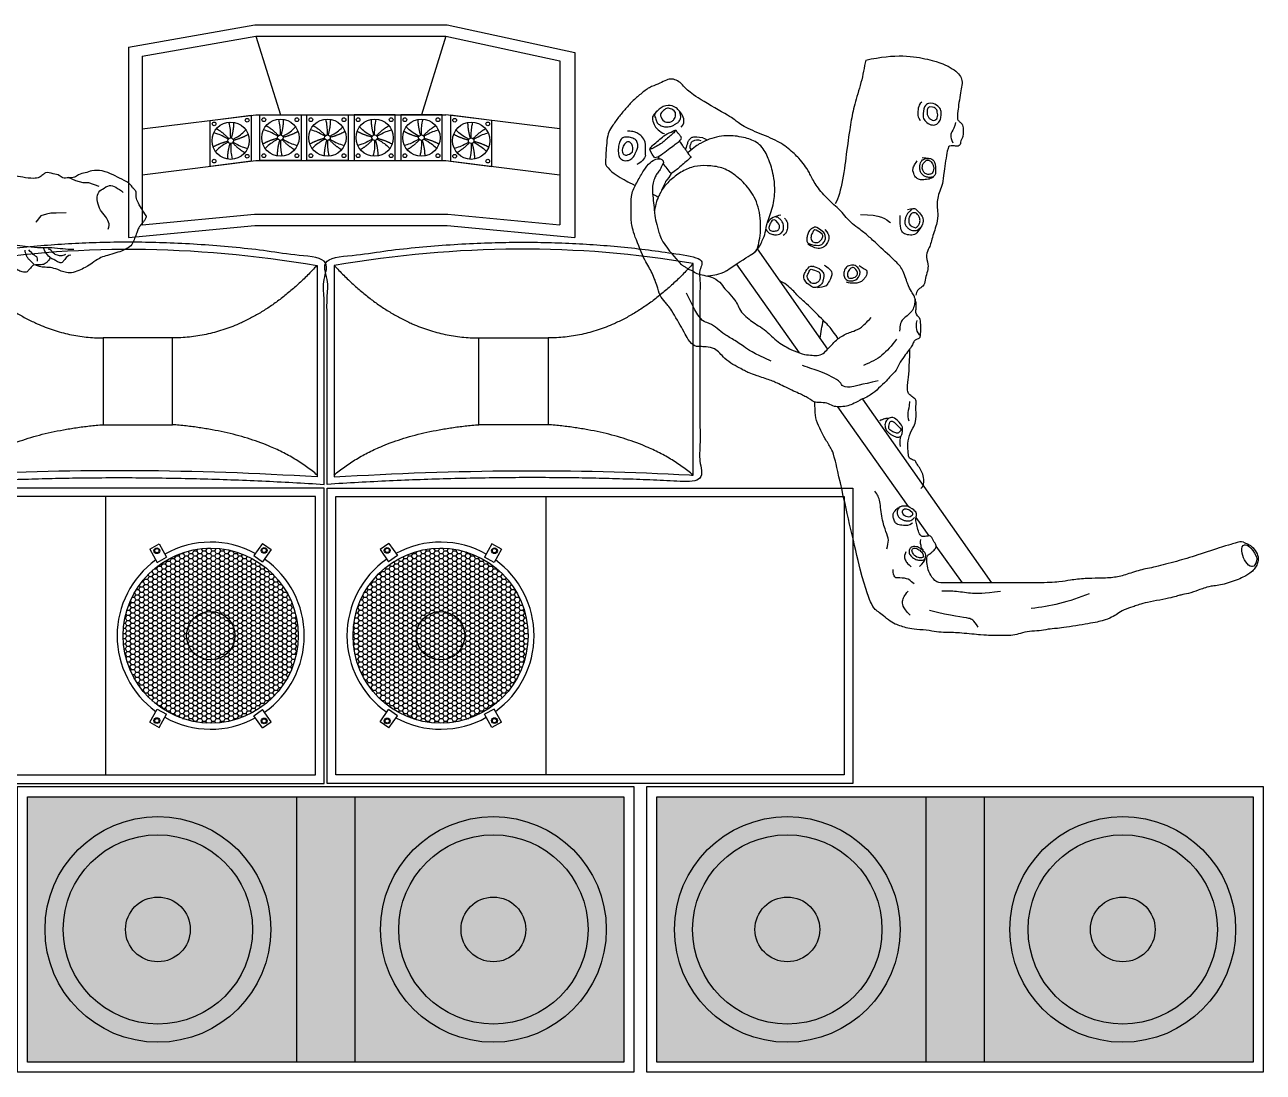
# Model space of a CAD drawing. Header units: metres. Extents: x -22.6 to 47.7, y -9.5 to 1.5.
# Drawn here: x -7.8 to -5.161, y -0.787 to 1.446 of the extents above; entities that cross this region are included whole.
import ezdxf

# ---------------------------------------------------------------- set-up
doc = ezdxf.new("R2010")
doc.units = ezdxf.units.M
for name, color, linetype in [('deco', 7, 'Continuous'), ('griglie', 7, 'Continuous'), ('sound', 7, 'Continuous')]:
    doc.layers.add(name, color=color, linetype=linetype)
pattern_1 = [(0, (-0.0382833, 0), (0.009525, 0.0054992613), [0.00635, -0.0127]), (120, (-0.0382833, 0), (-0.009525, 0.0054992613), [0.00635, -0.0127]), (60, (-0.0382833, 0), (2e-11, 0.0109985226), [-0.0127, 0.00635])]

msp = doc.modelspace()

# ---------------------------------------------------------------- hatches: boundary and pattern name
at = {"layer": 'griglie'}
h = msp.add_hatch(dxfattribs=at)
h.set_pattern_fill('HONEY', color=256, scale=0.002)
h.set_pattern_definition(pattern_1)
edge = h.paths.add_edge_path()
edge.add_arc((-7.4035, 0.1436), 0.1865, 0, 360)
h = msp.add_hatch(dxfattribs=at)
h.set_pattern_fill('HONEY', color=256, scale=0.002)
h.set_pattern_definition(pattern_1)
edge = h.paths.add_edge_path()
edge.add_arc((-6.9138, 0.1436), 0.1865, 180, 540, ccw=False)
h = msp.add_hatch(dxfattribs=at)
h.set_pattern_fill('HONEY', color=256, scale=0.002)
h.paths.add_polyline_path([(-6.5236, -0.7654), (-7.7937, -0.7654), (-7.7937, -0.1998), (-6.5236, -0.1998)])
h = msp.add_hatch(dxfattribs=at)
h.set_pattern_fill('HONEY', color=256, scale=0.002)
h.paths.add_polyline_path([(-5.1824, -0.7654), (-6.4526, -0.7654), (-6.4526, -0.1998), (-5.1824, -0.1998)])

# ---------------------------------------------------------------- linework, layer by layer
at = {"layer": 'deco'}
for points in [[(-7.6412, 1.1009), (-7.6632, 1.109), (-7.6755, 1.109), (-7.6909, 1.1131), (-7.7063, 1.1205)], [(-7.7112, 1.045), (-7.7325, 1.0445), (-7.744, 1.0445), (-7.7533, 1.0419), (-7.7656, 1.0385), (-7.7656, 1.0385), (-7.7762, 1.0253), (-7.7762, 1.0253)], [(-6.2392, 0.9682), (-6.0892, 0.7542)], [(-6.1487, 0.7462), (-6.283, 0.936)], [(-6.0148, 0.648), (-5.74, 0.2561)], [(-5.917, 0.4187), (-6.0676, 0.6316)], [(-5.8727, 0.3561), (-5.9006, 0.3956)], [(-5.8019, 0.256), (-5.8574, 0.3345)]]:
    msp.add_lwpolyline(points, dxfattribs=at)
for points, degree in [([(-6.0077, 1.3704), (-5.9444, 1.3852), (-5.8632, 1.3723), (-5.8196, 1.3526), (-5.7988, 1.3308), (-5.8058, 1.3041), (-5.8127, 1.2557), (-5.8121, 1.2463), (-5.8129, 1.2432), (-5.8067, 1.2385), (-5.802, 1.2342), (-5.8005, 1.2296), (-5.8001, 1.2226), (-5.8001, 1.211), (-5.802, 1.2036), (-5.8055, 1.1985), (-5.8059, 1.1931), (-5.8075, 1.1877), (-5.8145, 1.1869), (-5.8226, 1.1881), (-5.8292, 1.1877), (-5.8331, 1.1854), (-5.8423, 1.1275), (-5.8436, 1.1064), (-5.8504, 1.0915), (-5.8548, 1.076), (-5.856, 1.0629), (-5.8548, 1.0487), (-5.8535, 1.03), (-5.8653, 0.9951), (-5.8722, 0.9684), (-5.8809, 0.9566), (-5.874, 0.9343), (-5.8759, 0.9206), (-5.8809, 0.9057), (-5.8827, 0.8896), (-5.8933, 0.884), (-5.8989, 0.879), (-5.9014, 0.8697)], 3), ([(-6.0077, 1.3704), (-6.011, 1.3553), (-6.0165, 1.3224), (-6.0331, 1.2748), (-6.0391, 1.2392), (-6.0464, 1.1959), (-6.0594, 1.0867), (-6.0728, 1.0644)], 3), ([(-6.4391, 1.272), (-6.4529, 1.2627), (-6.46, 1.2544), (-6.4645, 1.2445), (-6.4565, 1.2284), (-6.4517, 1.223), (-6.4412, 1.2147), (-6.4364, 1.2141)], 3), ([(-6.4135, 1.2586), (-6.4121, 1.2521), (-6.415, 1.2448), (-6.4202, 1.2401), (-6.4264, 1.2378), (-6.438, 1.238), (-6.4475, 1.2528), (-6.4415, 1.2612), (-6.4316, 1.2689), (-6.4241, 1.2674), (-6.4172, 1.2642), (-6.4135, 1.2586)], 3), ([(-6.4012, 1.2275), (-6.3949, 1.2332), (-6.3943, 1.2469), (-6.4018, 1.2586), (-6.4098, 1.2678), (-6.4185, 1.2735), (-6.4322, 1.2744), (-6.4391, 1.272)], 3), ([(-5.8883, 1.2808), (-5.8935, 1.2769), (-5.8964, 1.2683), (-5.8972, 1.2545), (-5.896, 1.2489), (-5.892, 1.242)], 3), ([(-5.8742, 1.2779), (-5.8663, 1.2796), (-5.8558, 1.2747), (-5.8474, 1.2659), (-5.8469, 1.2556), (-5.8477, 1.2441), (-5.8531, 1.236), (-5.8594, 1.2316), (-5.872, 1.2323), (-5.8832, 1.2426), (-5.8869, 1.2495), (-5.8832, 1.2737), (-5.8773, 1.2774), (-5.8742, 1.2779)], 3), ([(-5.8715, 1.2706), (-5.8624, 1.2708), (-5.857, 1.2662), (-5.8558, 1.2625), (-5.8548, 1.2571), (-5.8541, 1.2502), (-5.8563, 1.2453), (-5.8599, 1.2417), (-5.8661, 1.2419), (-5.8712, 1.2451), (-5.8751, 1.25), (-5.8773, 1.2556), (-5.877, 1.2651), (-5.8751, 1.2689), (-5.8715, 1.2706)], 3), ([(-6.4529, 1.2627), (-6.46, 1.2544), (-6.455, 1.2469), (-6.4538, 1.238), (-6.4481, 1.2329), (-6.4391, 1.2284), (-6.4284, 1.2281), (-6.4191, 1.2302), (-6.414, 1.2341), (-6.4089, 1.2365), (-6.4044, 1.2409), (-6.3997, 1.2511), (-6.4047, 1.2617)], 3), ([(-6.4772, 1.1679), (-6.4763, 1.1825), (-6.4769, 1.1971), (-6.4844, 1.2082), (-6.4942, 1.2147), (-6.5005, 1.2177), (-6.5089, 1.2189), (-6.5151, 1.2189)], 3), ([(-6.4579, 1.1632), (-6.4495, 1.1628), (-6.4265, 1.1823), (-6.4047, 1.1973), (-6.4003, 1.2027), (-6.4001, 1.2054), (-6.4042, 1.2108), (-6.4084, 1.2156), (-6.4117, 1.2199), (-6.4119, 1.2214), (-6.4184, 1.2139), (-6.4277, 1.2064), (-6.4365, 1.1981), (-6.444, 1.1925), (-6.4583, 1.1842), (-6.464, 1.1812), (-6.4679, 1.1808), (-6.4671, 1.1837), (-6.4588, 1.1914), (-6.4461, 1.2022), (-6.4361, 1.211), (-6.4165, 1.2199), (-6.4125, 1.2218), (-6.4122, 1.2207)], 3), ([(-5.8164, 1.2375), (-5.8183, 1.2282), (-5.8262, 1.215), (-5.8267, 1.2094), (-5.8257, 1.2018), (-5.822, 1.1945)], 3), ([(-6.4933, 1.1903), (-6.4933, 1.1828), (-6.4978, 1.1733), (-6.5023, 1.1644), (-6.5095, 1.1569), (-6.5241, 1.1551), (-6.5318, 1.1614), (-6.5348, 1.1685), (-6.5354, 1.184), (-6.5327, 1.196), (-6.5279, 1.2043), (-6.5199, 1.207), (-6.5095, 1.2061), (-6.4984, 1.2016), (-6.496, 1.1992), (-6.4933, 1.1903), (-6.4933, 1.1903)], 3), ([(-6.505, 1.1751), (-6.5089, 1.1709), (-6.5181, 1.1668), (-6.5253, 1.1694), (-6.5276, 1.1793), (-6.5235, 1.1897), (-6.5178, 1.1963), (-6.51, 1.1971), (-6.5044, 1.1891), (-6.5038, 1.1837), (-6.505, 1.1751)], 3), ([(-6.4047, 1.1973), (-6.3804, 1.1632), (-6.3798, 1.1639)], 2), ([(-6.3552, 1.2051), (-6.3755, 1.2077), (-6.3813, 1.2041), (-6.3862, 1.1984), (-6.3876, 1.1941), (-6.3897, 1.1862), (-6.3925, 1.1804)], 3), ([(-6.3582, 1.1984), (-6.366, 1.2014), (-6.3782, 1.1978), (-6.3807, 1.194), (-6.3824, 1.1877), (-6.3832, 1.1836), (-6.3795, 1.1791)], 3), ([(-6.3552, 1.2051), (-6.3488, 1.2034), (-6.3472, 1.1994), (-6.3469, 1.2001)], 3), ([(-6.4772, 1.1679), (-6.4772, 1.1605), (-6.488, 1.1519), (-6.4954, 1.1477)], 3), ([(-6.4579, 1.1632), (-6.4658, 1.1743), (-6.467, 1.1777), (-6.4679, 1.1808)], 3), ([(-6.4475, 1.1602), (-6.4485, 1.1615), (-6.4495, 1.1628), (-6.4506, 1.164)], 3), ([(-6.3804, 1.1632), (-6.3863, 1.158), (-6.4027, 1.1439), (-6.4132, 1.1347), (-6.4221, 1.1285)], 3), ([(-5.8873, 1.1628), (-5.8754, 1.1627), (-5.8647, 1.1597), (-5.8605, 1.1527), (-5.8592, 1.1447), (-5.8591, 1.138), (-5.8588, 1.1317), (-5.8599, 1.1249), (-5.8656, 1.1205), (-5.8738, 1.1202), (-5.8811, 1.1216), (-5.8873, 1.1266), (-5.8903, 1.1307), (-5.8929, 1.1379), (-5.8926, 1.1455), (-5.8918, 1.152), (-5.8882, 1.1563), (-5.885, 1.1593), (-5.8803, 1.1603), (-5.8796, 1.1616), (-5.8709, 1.1608)], 3), ([(-5.8976, 0.8251), (-5.8916, 0.8214), (-5.8916, 0.809), (-5.891, 0.7987), (-5.8913, 0.7908), (-5.8916, 0.7843), (-5.8927, 0.7769), (-5.8998, 0.7752), (-5.905, 0.7724), (-5.9078, 0.7633), (-5.9141, 0.7551), (-5.9229, 0.7423), (-5.9349, 0.7275), (-5.9422, 0.7088), (-5.9554, 0.697), (-5.9627, 0.6875), (-5.9809, 0.6706), (-5.9955, 0.6565), (-6.0219, 0.6451), (-6.0365, 0.6365), (-6.0484, 0.6328), (-6.0643, 0.631), (-6.0784, 0.6324), (-6.0894, 0.6401), (-6.1081, 0.6406), (-6.1164, 0.6401), (-6.1345, 0.6533), (-6.1545, 0.6615), (-6.1934, 0.6806), (-6.2094, 0.6879), (-6.2422, 0.6984), (-6.2568, 0.7038), (-6.2663, 0.7084), (-6.2759, 0.7139), (-6.296, 0.7243), (-6.3124, 0.738), (-6.321, 0.7489), (-6.3324, 0.7576), (-6.3543, 0.7598), (-6.361, 0.7598), (-6.3757, 0.7598), (-6.3903, 0.7817), (-6.3939, 0.789), (-6.4242, 0.8429), (-6.4351, 0.8539), (-6.4471, 0.8687), (-6.4515, 0.8885), (-6.4647, 0.9221), (-6.4793, 0.9431), (-6.5043, 1.0059), (-6.5079, 1.027), (-6.5079, 1.0591), (-6.5079, 1.0875), (-6.4941, 1.1122), (-6.4809, 1.1363), (-6.4671, 1.1537), (-6.4547, 1.1603), (-6.4445, 1.1604), (-6.4399, 1.1578), (-6.4393, 1.1538), (-6.4382, 1.1516), (-6.4413, 1.1481), (-6.4433, 1.1421), (-6.4468, 1.1356), (-6.4536, 1.1278), (-6.4571, 1.1201), (-6.4614, 1.1093), (-6.4634, 1.0961), (-6.4577, 1.0468), (-6.4565, 1.0308), (-6.4499, 1.0091), (-6.4439, 0.9857), (-6.4139, 0.949), (-6.4011, 0.9345), (-6.3969, 0.9325), (-6.3907, 0.9287), (-6.3867, 0.9249), (-6.3774, 0.9218), (-6.3729, 0.919), (-6.3692, 0.9149), (-6.3284, 0.9076), (-6.3155, 0.8933), (-6.3058, 0.8804), (-6.2887, 0.8624), (-6.2804, 0.8499), (-6.2767, 0.837), (-6.2628, 0.8231), (-6.2499, 0.813), (-6.2369, 0.8047), (-6.2198, 0.7936), (-6.2092, 0.7825), (-6.1944, 0.7691), (-6.1801, 0.7608), (-6.1681, 0.7539), (-6.1417, 0.7428), (-6.1251, 0.7419), (-6.1115, 0.7398), (-6.0978, 0.7442), (-6.0886, 0.7553), (-6.0784, 0.7654), (-6.0669, 0.777), (-6.0572, 0.783), (-6.0451, 0.7894), (-6.0345, 0.7922), (-6.0165, 0.8), (-6.0068, 0.8107), (-5.9961, 0.8217)], 3), ([(-6.4221, 1.1285), (-6.4279, 1.1357), (-6.4337, 1.143), (-6.4395, 1.1502)], 3), ([(-5.864, 1.1206), (-5.8695, 1.1181), (-5.8747, 1.116), (-5.8814, 1.1159), (-5.8865, 1.1152), (-5.891, 1.1152), (-5.8951, 1.1168), (-5.9017, 1.119), (-5.9071, 1.1326), (-5.9077, 1.1366), (-5.9053, 1.1448), (-5.9017, 1.1512), (-5.8984, 1.1556)], 3), ([(-5.8788, 1.1562), (-5.8856, 1.1506), (-5.8867, 1.1473), (-5.8878, 1.14), (-5.8865, 1.1359), (-5.883, 1.1303), (-5.8794, 1.1275), (-5.8754, 1.1269), (-5.871, 1.127), (-5.8681, 1.1278), (-5.8647, 1.1311), (-5.8628, 1.1362), (-5.863, 1.1441), (-5.8656, 1.1498), (-5.8684, 1.1538), (-5.8716, 1.1565), (-5.8741, 1.1571), (-5.8785, 1.1572), (-5.8788, 1.1562)], 3), ([(-6.4221, 1.1285), (-6.4311, 1.1154), (-6.4344, 1.1114), (-6.4344, 1.1114), (-6.4429, 1.0925)], 3), ([(-7.6217, 1.0103), (-7.6169, 1.0209), (-7.6289, 1.0401), (-7.639, 1.0493), (-7.6458, 1.0685), (-7.6453, 1.0888), (-7.6347, 1.095), (-7.6188, 1.1056), (-7.6067, 1.1003), (-7.5952, 1.0931), (-7.5899, 1.0883)], 3), ([(-6.4617, 1.0845), (-6.458, 1.0827), (-6.4541, 1.0807), (-6.4499, 1.0787)], 3), ([(-6.1889, 1.04), (-6.2013, 1.0377), (-6.2099, 1.0337), (-6.217, 1.0247)], 3), ([(-6.1993, 1.0286), (-6.1922, 1.0216), (-6.1907, 1.0152), (-6.1924, 1.0099), (-6.1966, 1.0066), (-6.2074, 1.0055), (-6.2142, 1.0088), (-6.2146, 1.0154), (-6.2102, 1.0256), (-6.2044, 1.0318), (-6.1993, 1.0286)], 3), ([(-6.0188, 1.0411), (-5.9763, 1.0423), (-5.9642, 1.0308), (-5.9551, 1.0241)], 3), ([(-5.9012, 1.0531), (-5.8879, 1.0401), (-5.8856, 1.0329), (-5.8853, 1.0211), (-5.8948, 1.0073), (-5.903, 0.9973), (-5.9158, 0.9971), (-5.9286, 1.0009), (-5.9335, 1.0104), (-5.9345, 1.0245), (-5.9345, 1.0396)], 3), ([(-5.9012, 1.0531), (-5.9091, 1.0542), (-5.9107, 1.0503), (-5.9158, 1.0469), (-5.92, 1.0422), (-5.9223, 1.0368), (-5.9241, 1.03), (-5.9255, 1.0226), (-5.9208, 1.0148), (-5.9168, 1.0113), (-5.9105, 1.0078), (-5.906, 1.0073), (-5.9007, 1.007), (-5.8985, 1.0071), (-5.8918, 1.0128)], 3), ([(-5.9012, 1.0531), (-5.9031, 1.0543), (-5.9091, 1.0542), (-5.919, 1.0517)], 3), ([(-5.9019, 1.0132), (-5.9137, 1.017), (-5.9167, 1.0237), (-5.9157, 1.0362), (-5.9107, 1.0443), (-5.9044, 1.046), (-5.8987, 1.0435), (-5.8958, 1.0399), (-5.892, 1.0331), (-5.8919, 1.0242), (-5.8956, 1.018), (-5.899, 1.0142), (-5.9019, 1.0132)], 3), ([(-6.1118, 1.0139), (-6.0992, 1.0062), (-6.0954, 1.0011), (-6.0933, 0.9924), (-6.0941, 0.9862), (-6.0995, 0.9784), (-6.106, 0.974), (-6.1311, 0.9784), (-6.1337, 0.9843), (-6.1334, 0.9919), (-6.1315, 0.9994), (-6.1281, 1.008), (-6.1225, 1.0118), (-6.1147, 1.0154), (-6.1118, 1.0139)], 3), ([(-6.0947, 1.0095), (-6.0886, 1.0019), (-6.0861, 0.9963), (-6.0861, 0.9873), (-6.0919, 0.9767), (-6.098, 0.9698), (-6.1159, 0.9672), (-6.1311, 0.9784)], 3), ([(-6.1133, 1.0083), (-6.099, 1.0004), (-6.0981, 0.9942), (-6.1024, 0.9869), (-6.1081, 0.9815), (-6.1156, 0.981), (-6.1252, 0.9851), (-6.1245, 0.9978), (-6.1202, 1.0032), (-6.1185, 1.0098), (-6.1133, 1.0083)], 3), ([(-7.7802, 0.9354), (-7.7833, 0.939), (-7.7884, 0.943), (-7.7929, 0.9474), (-7.7958, 0.9526), (-7.7988, 0.9625), (-7.799, 0.9657)], 3), ([(-7.7724, 0.9416), (-7.7718, 0.9509), (-7.7755, 0.9516), (-7.7811, 0.9556), (-7.7867, 0.9611), (-7.791, 0.966)], 3), ([(-7.7017, 0.955), (-7.7075, 0.9537), (-7.7143, 0.9473), (-7.7177, 0.9405), (-7.7217, 0.9374), (-7.7303, 0.9405), (-7.7377, 0.9457), (-7.7461, 0.9483), (-7.757, 0.963), (-7.7585, 0.9658), (-7.7588, 0.9692)], 3), ([(-7.7133, 0.9559), (-7.7173, 0.9538), (-7.7234, 0.9529), (-7.7328, 0.9549), (-7.7408, 0.9595), (-7.7446, 0.9674), (-7.7499, 0.9677)], 3), ([(-7.7461, 0.9483), (-7.7475, 0.9449), (-7.7522, 0.94), (-7.7565, 0.9364), (-7.7597, 0.9349), (-7.7642, 0.9342), (-7.7685, 0.9341), (-7.7769, 0.9339)], 3), ([(-6.0203, 0.9135), (-6.0247, 0.9047), (-6.0321, 0.9003), (-6.0387, 0.8992), (-6.0484, 0.9012), (-6.0538, 0.9064), (-6.0553, 0.9183), (-6.0513, 0.927), (-6.0448, 0.9332), (-6.0321, 0.9339), (-6.0247, 0.9298), (-6.0189, 0.9207), (-6.0203, 0.9135)], 3), ([(-6.0219, 0.9327), (-6.0118, 0.9266), (-6.0055, 0.9217), (-6.0047, 0.9192), (-6.0055, 0.9152), (-6.007, 0.9094), (-6.0111, 0.9043), (-6.017, 0.8985), (-6.0238, 0.8954), (-6.0343, 0.8947), (-6.043, 0.8948), (-6.0486, 0.8969)], 3), ([(-6.0254, 0.9179), (-6.0253, 0.9125), (-6.0282, 0.9076), (-6.0444, 0.9035), (-6.0474, 0.9121), (-6.0464, 0.92), (-6.0389, 0.9282), (-6.0333, 0.9292), (-6.0271, 0.9229), (-6.0254, 0.9179)], 3), ([(-6.2092, 0.729), (-6.2485, 0.7459), (-6.2678, 0.761), (-6.2932, 0.7767), (-6.3137, 0.7887), (-6.327, 0.8014), (-6.3457, 0.8129), (-6.361, 0.8129), (-6.3898, 0.8738)], 3), ([(-6.0919, 0.8895), (-6.0968, 0.8867), (-6.1061, 0.8857), (-6.1106, 0.8852)], 3), ([(-5.9029, 0.8619), (-5.9044, 0.8429), (-5.9091, 0.8353), (-5.92, 0.8248), (-5.9289, 0.8185), (-5.9339, 0.8105), (-5.9352, 0.7994), (-5.936, 0.7928)], 3), ([(-6.1054, 0.7773), (-6.1029, 0.791), (-6.1006, 0.8028), (-6.0987, 0.8161)], 3), ([(-5.8992, 0.8154), (-5.9022, 0.8008), (-5.9003, 0.7899), (-5.8916, 0.7843)], 3), ([(-5.9422, 0.7755), (-5.9639, 0.7471), (-5.9797, 0.732), (-6.0129, 0.7199)], 3), ([(-5.9815, 0.6867), (-6.0183, 0.6789), (-6.0449, 0.6704), (-6.06, 0.6765), (-6.0618, 0.6867), (-6.0878, 0.6988), (-6.1011, 0.7061), (-6.1289, 0.7145), (-6.1422, 0.7193)], 3), ([(-5.9147, 0.6426), (-5.9151, 0.6305), (-5.919, 0.619), (-5.9183, 0.6076), (-5.9159, 0.6013)], 3), ([(-5.9613, 0.6076), (-5.9636, 0.6062), (-5.9684, 0.6061), (-5.9711, 0.6049), (-5.9723, 0.6037), (-5.9747, 0.6036), (-5.9765, 0.6025), (-5.9779, 0.6015)], 3), ([(-5.9464, 0.6074), (-5.93, 0.5938), (-5.929, 0.5828), (-5.93, 0.5767), (-5.9307, 0.5721), (-5.9334, 0.5676), (-5.9405, 0.5659), (-5.947, 0.5685), (-5.9531, 0.5716), (-5.959, 0.5758), (-5.9644, 0.5815), (-5.9675, 0.5899), (-5.966, 0.6007), (-5.9588, 0.6074), (-5.9515, 0.6102), (-5.9464, 0.6074)], 3), ([(-5.9475, 0.5984), (-5.929, 0.5828), (-5.9356, 0.5795), (-5.9377, 0.5753), (-5.9413, 0.575), (-5.9504, 0.5775), (-5.959, 0.5837), (-5.9591, 0.5902), (-5.957, 0.5967), (-5.9556, 0.6004), (-5.9514, 0.6018), (-5.9475, 0.5984), (-5.9477, 0.5983)], 3), ([(-5.9339, 0.547), (-5.9348, 0.5549), (-5.9342, 0.5616), (-5.9334, 0.5676), (-5.9329, 0.567)], 3), ([(-5.963, 0.329), (-5.961, 0.3352), (-5.9576, 0.348), (-5.9641, 0.3634), (-5.9738, 0.392), (-5.9773, 0.4337), (-5.9823, 0.4434), (-5.9881, 0.4519)], 3), ([(-5.9083, 0.3831), (-5.9161, 0.3779), (-5.9281, 0.3786), (-5.9403, 0.38), (-5.9456, 0.3848), (-5.9492, 0.3941), (-5.9499, 0.4015), (-5.9492, 0.4054), (-5.9449, 0.4109), (-5.9391, 0.4158)], 3), ([(-5.9342, 0.4184), (-5.9391, 0.4158), (-5.941, 0.4083), (-5.9409, 0.4017), (-5.9379, 0.3972), (-5.9346, 0.3928), (-5.9288, 0.3904), (-5.9226, 0.3885), (-5.913, 0.3876), (-5.909, 0.3904), (-5.9039, 0.3955)], 3), ([(-5.9135, 0.4171), (-5.9191, 0.4201), (-5.9268, 0.4201), (-5.9321, 0.4193), (-5.9342, 0.4184)], 3), ([(-5.9088, 0.407), (-5.9144, 0.4125), (-5.9233, 0.415), (-5.928, 0.4129), (-5.9297, 0.4095), (-5.9289, 0.4022), (-5.9247, 0.3988), (-5.9189, 0.3963), (-5.9125, 0.3964), (-5.9087, 0.3994), (-5.9073, 0.4041), (-5.9088, 0.407)], 3), ([(-5.2032, 0.3431), (-5.2089, 0.3437), (-5.2167, 0.3431), (-5.2246, 0.339), (-5.2427, 0.3355), (-5.3029, 0.3142), (-5.3448, 0.3021), (-5.3932, 0.2892), (-5.4225, 0.2845), (-5.4558, 0.2724), (-5.4799, 0.2668), (-5.5132, 0.2659), (-5.5382, 0.2659), (-5.5749, 0.262), (-5.5905, 0.2577), (-5.6393, 0.256), (-5.6945, 0.2564), (-5.7118, 0.2564), (-5.7407, 0.256), (-5.7891, 0.256), (-5.8392, 0.256), (-5.8573, 0.256), (-5.8707, 0.2724), (-5.8763, 0.2879), (-5.8779, 0.3045), (-5.8777, 0.3099), (-5.8771, 0.3145), (-5.8689, 0.3196), (-5.8637, 0.3245), (-5.8608, 0.3279), (-5.8581, 0.3308), (-5.8569, 0.3352), (-5.8591, 0.3397), (-5.8628, 0.3441), (-5.8657, 0.3502), (-5.8678, 0.3551), (-5.8718, 0.3565), (-5.8783, 0.3555), (-5.8838, 0.355), (-5.891, 0.3551), (-5.8959, 0.3662), (-5.8994, 0.3801), (-5.9019, 0.3917), (-5.8994, 0.3998), (-5.8994, 0.4071), (-5.9065, 0.4128), (-5.9135, 0.4171)], 3), ([(-5.891, 0.3484), (-5.8924, 0.3418), (-5.8903, 0.3373), (-5.8898, 0.3285), (-5.8846, 0.3262)], 3), ([(-5.922, 0.3224), (-5.9256, 0.3157), (-5.9256, 0.3095), (-5.9218, 0.3006), (-5.9184, 0.2971), (-5.9108, 0.2907)], 3), ([(-5.8935, 0.291), (-5.885, 0.2996), (-5.8812, 0.3046), (-5.8803, 0.3123), (-5.8796, 0.3183), (-5.8844, 0.3234), (-5.8898, 0.3285), (-5.8951, 0.3323), (-5.8999, 0.3335), (-5.9059, 0.3337), (-5.911, 0.3326), (-5.9153, 0.328), (-5.9162, 0.3189), (-5.9112, 0.3124), (-5.9004, 0.3052), (-5.8939, 0.3044), (-5.8889, 0.3044), (-5.8832, 0.3046), (-5.8809, 0.3086)], 3), ([(-5.8989, 0.3113), (-5.8944, 0.3097), (-5.8872, 0.3094), (-5.8854, 0.3107), (-5.8854, 0.3141), (-5.886, 0.3178), (-5.8891, 0.3221), (-5.8928, 0.3258), (-5.8962, 0.328), (-5.9021, 0.3303), (-5.9052, 0.3301), (-5.9081, 0.3284), (-5.9097, 0.3251), (-5.9085, 0.3212), (-5.9057, 0.3166), (-5.9041, 0.3141), (-5.8989, 0.3113)], 3), ([(-5.1754, 0.3119), (-5.186, 0.3339), (-5.205, 0.3419), (-5.2075, 0.325), (-5.202, 0.3043), (-5.1881, 0.289), (-5.1783, 0.2912), (-5.1733, 0.306), (-5.1754, 0.3119)], 3), ([(-5.9045, 0.2542), (-5.9133, 0.2612), (-5.9184, 0.2662), (-5.9422, 0.2669), (-5.9453, 0.2669), (-5.9496, 0.2762), (-5.9496, 0.285)], 3), ([(-5.9133, 0.187), (-5.9297, 0.2053), (-5.9312, 0.2175), (-5.9251, 0.2293), (-5.9171, 0.2388)], 3), ([(-5.7203, 0.2381), (-5.7585, 0.2327), (-5.7797, 0.2327), (-5.8155, 0.2385), (-5.8351, 0.2388), (-5.8459, 0.2388)], 3)]:
    msp.add_open_spline(points, degree=degree, dxfattribs=at)
for points, knots in [([(-5.8976, 0.8251), (-5.9018, 0.8314), (-5.9005, 0.8371), (-5.9001, 0.8463), (-5.9001, 0.8527), (-5.9029, 0.8619), (-5.9042, 0.8676), (-5.9099, 0.8764), (-5.9187, 0.8915), (-5.9286, 0.9262), (-5.9434, 0.9406), (-5.9887, 0.9829), (-6.0035, 0.9967), (-6.0259, 1.0143), (-6.0392, 1.0238), (-6.053, 1.0395), (-6.0621, 1.0509), (-6.0954, 1.0795), (-6.1178, 1.1085), (-6.1278, 1.1311), (-6.1388, 1.1477), (-6.1483, 1.1591), (-6.1716, 1.1829), (-6.2026, 1.2024), (-6.2511, 1.22), (-6.284, 1.239), (-6.2912, 1.2478), (-6.367, 1.2897), (-6.3931, 1.3101), (-6.3998, 1.3211), (-6.4122, 1.3282), (-6.4231, 1.3315), (-6.4355, 1.3272), (-6.4503, 1.3187), (-6.4689, 1.3134), (-6.4874, 1.2982), (-6.5055, 1.283), (-6.5217, 1.264), (-6.5365, 1.2473), (-6.5503, 1.2259), (-6.5574, 1.215), (-6.5598, 1.1936), (-6.5617, 1.1726), (-6.5622, 1.1531), (-6.5636, 1.1462), (-6.5432, 1.1272), (-6.5295, 1.1197), (-6.5177, 1.1127), (-6.499, 1.1032)], [0, 0, 0, 0, 1, 2, 3, 4, 5, 6, 7, 8, 9, 10, 11, 12, 13, 14, 15, 16, 17, 18, 19, 20, 21, 22, 23, 24, 25, 26, 27, 28, 29, 30, 31, 32, 33, 34, 35, 36, 37, 38, 39, 40, 41, 42, 43, 44, 45, 45.609926, 45.609926, 45.609926, 45.609926]), ([(-6.2461, 0.9596), (-6.2348, 0.9694), (-6.2274, 0.9885), (-6.2213, 1.001), (-6.2183, 1.0251), (-6.2032, 1.0616), (-6.2005, 1.0988), (-6.2043, 1.1254), (-6.2086, 1.1427), (-6.214, 1.1579), (-6.2194, 1.1714), (-6.2281, 1.185), (-6.2401, 1.1958), (-6.2536, 1.2018), (-6.2672, 1.2055), (-6.2872, 1.2093), (-6.3002, 1.2093), (-6.3198, 1.2088), (-6.342, 1.2018), (-6.3582, 1.195), (-6.3734, 1.1847), (-6.3869, 1.1728)], [0, 0, 0, 0, 1, 2, 3, 4, 5, 6, 7, 8, 9, 10, 11, 12, 13, 14, 15, 16, 17, 18, 18.895015, 18.895015, 18.895015, 18.895015]), ([(-6.3045, 0.9212), (-6.2832, 0.9363), (-6.2461, 0.9596), (-6.2375, 0.9657), (-6.2292, 1.0143), (-6.2364, 1.0654), (-6.2584, 1.1012), (-6.2866, 1.1268), (-6.3132, 1.1426), (-6.3469, 1.1462), (-6.3725, 1.1452), (-6.3986, 1.1349), (-6.4237, 1.1155), (-6.4406, 1.0986), (-6.4517, 1.0757), (-6.4547, 1.0652), (-6.4581, 1.0493)], [0, 0, 0, 0, 1, 2, 3, 4, 5, 6, 7, 8, 9, 10, 11, 12, 13, 13.83178, 13.83178, 13.83178, 13.83178]), ([(-7.541, 1.0388), (-7.541, 1.0353), (-7.5427, 1.0308), (-7.547, 1.0261), (-7.551, 1.0207), (-7.5566, 1.0145), (-7.5587, 1.0087), (-7.5699, 0.9779), (-7.5781, 0.9704), (-7.593, 0.9632), (-7.6097, 0.9584), (-7.6283, 0.9526), (-7.6398, 0.9496), (-7.6572, 0.9369), (-7.6672, 0.9303), (-7.7018, 0.9127), (-7.7266, 0.9227), (-7.7412, 0.9285), (-7.7566, 0.9288), (-7.7693, 0.93), (-7.7769, 0.9339), (-7.7802, 0.9354), (-7.7884, 0.9269), (-7.7933, 0.9197), (-7.7996, 0.9176), (-7.8103, 0.92), (-7.8196, 0.926), (-7.8251, 0.9294), (-7.839, 0.9251), (-7.8493, 0.9236), (-7.8672, 0.923), (-7.8775, 0.923), (-7.8937, 0.9309), (-7.9052, 0.9348), (-7.921, 0.9312), (-7.9252, 0.924), (-7.9329, 0.9196), (-7.9439, 0.921), (-7.9627, 0.932), (-7.9666, 0.9358), (-7.9717, 0.9607), (-7.9757, 0.9685), (-7.9741, 0.9759), (-7.9649, 0.9866)], [0, 0, 0, 0, 1, 2, 3, 4, 5, 6, 7, 8, 9, 10, 11, 12, 13, 14, 15, 16, 17, 18, 19, 20, 21, 22, 23, 24, 25, 26, 27, 28, 29, 30, 31, 32, 33, 34, 35, 36, 37, 38, 39, 40, 40.850794, 40.850794, 40.850794, 40.850794]), ([(-6.2202, 1.0105), (-6.2175, 1.0048), (-6.2133, 1.0011), (-6.2063, 0.9987), (-6.1974, 0.998), (-6.1918, 0.9988), (-6.185, 1.0036), (-6.1823, 1.012), (-6.1841, 1.0252), (-6.1891, 1.0299), (-6.1928, 1.0342), (-6.1986, 1.0367), (-6.2014, 1.0365)], [0.166862, 0.166862, 0.166862, 0.166862, 1, 2, 3, 4, 5, 6, 7, 8, 9, 9.64473, 9.64473, 9.64473, 9.64473]), ([(-6.3045, 0.9212), (-6.3142, 0.9161), (-6.3248, 0.9132), (-6.3353, 0.9111), (-6.3451, 0.9102)], [0, 0, 0, 0, 1, 1.813514, 1.813514, 1.813514, 1.813514]), ([(-6.0668, 0.7764), (-6.0791, 0.796), (-6.0921, 0.8098), (-6.1062, 0.8234), (-6.1197, 0.8378), (-6.1327, 0.8498), (-6.154, 0.8688), (-6.16, 0.8772), (-6.173, 0.8892), (-6.1837, 0.8963), (-6.1902, 0.8992), (-6.1912, 0.8996)], [0.146655, 0.146655, 0.146655, 0.146655, 1, 2, 3, 4, 5, 6, 7, 8, 8.161983, 8.161983, 8.161983, 8.161983]), ([(-5.8903, 0.4573), (-5.8841, 0.4616), (-5.883, 0.4784), (-5.8874, 0.4911), (-5.8935, 0.5021), (-5.9001, 0.5118), (-5.902, 0.5164), (-5.9045, 0.5176), (-5.9162, 0.5213), (-5.9162, 0.5276), (-5.9191, 0.5466), (-5.9159, 0.5707), (-5.904, 0.5919), (-5.9001, 0.6002), (-5.9011, 0.6369), (-5.8999, 0.6464), (-5.905, 0.6503), (-5.9145, 0.6571), (-5.9186, 0.663), (-5.9193, 0.675), (-5.9142, 0.7146), (-5.914, 0.755)], [0, 0, 0, 0, 1, 2, 3, 4, 5, 6, 7, 8, 9, 10, 11, 12, 13, 14, 15, 16, 17, 18, 18.893786, 18.893786, 18.893786, 18.893786]), ([(-5.2032, 0.3431), (-5.1892, 0.3375), (-5.1796, 0.3293), (-5.1713, 0.3143), (-5.1713, 0.3036), (-5.1743, 0.294), (-5.1801, 0.2856), (-5.1871, 0.2773), (-5.208, 0.2652), (-5.245, 0.252), (-5.2743, 0.2491), (-5.2879, 0.2444), (-5.2973, 0.2414), (-5.3215, 0.2325), (-5.3351, 0.2312), (-5.3555, 0.224), (-5.4205, 0.2127), (-5.438, 0.205), (-5.4584, 0.1991), (-5.472, 0.1893), (-5.4823, 0.1833), (-5.5014, 0.1748), (-5.5351, 0.1689), (-5.599, 0.1582), (-5.6143, 0.1587), (-5.6335, 0.154), (-5.6531, 0.1536), (-5.6752, 0.1501), (-5.6893, 0.1442), (-5.7071, 0.1442), (-5.7284, 0.1442), (-5.7421, 0.1442), (-5.7578, 0.1446), (-5.8053, 0.1497), (-5.8381, 0.1506), (-5.8568, 0.151), (-5.8772, 0.1557), (-5.9075, 0.157), (-5.9215, 0.1604), (-5.9356, 0.165), (-5.9475, 0.1689), (-5.9641, 0.1804), (-5.976, 0.191), (-5.9858, 0.1978), (-5.9935, 0.2046), (-6.0144, 0.2561), (-6.0649, 0.4838), (-6.0759, 0.5299), (-6.08, 0.5415), (-6.0957, 0.5647), (-6.1025, 0.5797), (-6.1148, 0.6028), (-6.1154, 0.6215), (-6.1161, 0.6357), (-6.1165, 0.6417)], [0, 0, 0, 0, 1, 2, 3, 4, 5, 6, 7, 8, 9, 10, 11, 12, 13, 14, 15, 16, 17, 18, 19, 20, 21, 22, 23, 24, 25, 26, 27, 28, 29, 30, 31, 32, 33, 34, 35, 36, 37, 38, 39, 40, 41, 42, 43, 44, 45, 46, 47, 48, 49, 50, 51, 51.65442, 51.65442, 51.65442, 51.65442]), ([(-5.7679, 0.1621), (-5.7786, 0.1773), (-5.7892, 0.1827), (-5.8232, 0.1842), (-5.8716, 0.1975)], [0, 0, 0, 0, 1, 3, 3, 3, 3])]:
    msp.add_open_spline(points, degree=3, knots=knots, dxfattribs=at)
for points in [[(-7.541, 1.0388), (-7.5596, 1.0699), (-7.5627, 1.0822), (-7.5633, 1.0911), (-7.5684, 1.0968), (-7.5739, 1.1042), (-7.593, 1.1165), (-7.6116, 1.1259), (-7.6348, 1.1342), (-7.6565, 1.1345), (-7.6708, 1.1302), (-7.6851, 1.1262), (-7.694, 1.1208), (-7.7066, 1.1196), (-7.7186, 1.1196), (-7.7255, 1.1242), (-7.7395, 1.1282), (-7.7558, 1.1302), (-7.7615, 1.1259), (-7.7686, 1.1208), (-7.7807, 1.1185), (-7.8038, 1.1208), (-7.8233, 1.1256), (-7.8327, 1.1293), (-7.8642, 1.1296), (-7.8945, 1.1293), (-7.9185, 1.1248), (-7.9414, 1.1245), (-8.0002, 1.1217), (-8.0111, 1.12), (-8.0299, 1.1225), (-8.0554, 1.1228), (-8.0663, 1.124), (-8.0766, 1.1245), (-8.0929, 1.1243), (-8.1238, 1.116), (-8.1349, 1.1159), (-8.1424, 1.1157), (-8.1487, 1.1156), (-8.165, 1.1157), (-8.1741, 1.1161), (-8.1983, 1.1186), (-8.2099, 1.1227), (-8.2208, 1.1288), (-8.2268, 1.1313), (-8.2307, 1.1356)], [(-6.1807, 1.0335), (-6.1748, 1.024), (-6.1745, 1.0146), (-6.1767, 1.0047), (-6.1802, 0.9995), (-6.1837, 0.9965)], [(-7.8788, 0.9801), (-7.8613, 0.9766), (-7.8516, 0.9764), (-7.8378, 0.9761), (-7.8273, 0.9772), (-7.8046, 0.9744), (-7.7928, 0.9732), (-7.7657, 0.9711), (-7.7536, 0.9713), (-7.7071, 0.9678), (-7.6954, 0.9676)], [(-6.1181, 0.9305), (-6.1036, 0.9237), (-6.0981, 0.9161), (-6.0985, 0.902), (-6.101, 0.8946), (-6.1081, 0.888), (-6.1163, 0.8856), (-6.1258, 0.8895), (-6.1376, 0.9013), (-6.1398, 0.9113), (-6.1352, 0.9203), (-6.1249, 0.931), (-6.1214, 0.9309), (-6.1194, 0.931), (-6.1176, 0.9304)], [(-6.1172, 0.9227), (-6.1053, 0.9159), (-6.1049, 0.9098), (-6.1063, 0.9013), (-6.1111, 0.8963), (-6.1155, 0.8946), (-6.1245, 0.896), (-6.1309, 0.9043), (-6.1328, 0.9092), (-6.1299, 0.9161), (-6.1257, 0.9241), (-6.1171, 0.9229)], [(-6.0963, 0.9336), (-6.0799, 0.9166), (-6.0852, 0.9002), (-6.0919, 0.8895)], [(-5.5315, 0.2325), (-5.5952, 0.2119), (-5.655, 0.2012)]]:
    msp.add_spline(points, degree=3, dxfattribs=at)
at = {"layer": 'sound'}
for p, q in [((-7.3073, 1.4217), (-7.255, 1.2541)), ((-6.9023, 1.4217), (-6.9545, 1.2541)), ((-7.5787, 1.3982), (-7.5787, 0.9923)), ((-7.5496, 1.3788), (-7.5496, 1.0193)), ((-6.6275, 1.3866), (-6.6275, 0.9923)), ((-6.6594, 1.3688), (-6.6594, 1.0195))]:
    msp.add_line(p, q, dxfattribs=at)
for points in [[(-7.5787, 1.3982), (-7.3094, 1.4459), (-6.8997, 1.4459), (-6.6275, 1.3866)], [(-7.5496, 1.3788), (-7.3073, 1.4217), (-6.9023, 1.4217), (-6.6594, 1.3688)], [(-7.5496, 1.224), (-7.3073, 1.2541), (-6.9023, 1.2541)], [(-6.6599, 1.224), (-6.9023, 1.2541)], [(-7.5496, 1.1261), (-7.3073, 1.1562), (-6.9023, 1.1562), (-6.6594, 1.126)], [(-7.5496, 1.0193), (-7.3105, 1.042), (-6.8985, 1.042), (-6.6594, 1.0195)], [(-7.5787, 0.9923), (-7.3094, 1.0178), (-6.8997, 1.0178), (-6.6275, 0.9923)], [(-7.6275, 0.4401), (-7.6275, -0.1528)], [(-6.6898, 0.4401), (-6.6898, -0.1528)], [(-7.5334, 0.3278), (-7.5131, 0.3392)], [(-7.5334, 0.3278), (-7.5178, 0.2999)], [(-7.5131, 0.3392), (-7.4975, 0.3113)], [(-7.2935, 0.3404), (-7.3119, 0.3142)], [(-7.2935, 0.3404), (-7.2744, 0.327)], [(-7.2744, 0.327), (-7.2929, 0.3008)], [(-7.0238, 0.3404), (-7.0428, 0.327)], [(-7.0428, 0.327), (-7.0244, 0.3008)], [(-7.0238, 0.3404), (-7.0054, 0.3142)], [(-6.8042, 0.3392), (-6.8198, 0.3113)], [(-6.7839, 0.3278), (-6.8042, 0.3392)], [(-6.7839, 0.3278), (-6.7995, 0.2999)], [(-7.5178, 0.2999), (-7.4975, 0.3113)], [(-7.3119, 0.3142), (-7.2929, 0.3008)], [(-7.0054, 0.3142), (-7.0244, 0.3008)], [(-6.7995, 0.2999), (-6.8198, 0.3113)], [(-7.5334, -0.0406), (-7.5178, -0.0127)], [(-7.5178, -0.0127), (-7.4975, -0.024)], [(-7.5131, -0.0519), (-7.4975, -0.024)], [(-7.3119, -0.0269), (-7.2929, -0.0136)], [(-7.2744, -0.0397), (-7.2929, -0.0136)], [(-7.0428, -0.0397), (-7.0244, -0.0136)], [(-7.0054, -0.0269), (-7.0244, -0.0136)], [(-6.7995, -0.0127), (-6.8198, -0.024)], [(-6.8042, -0.0519), (-6.8198, -0.024)], [(-6.7839, -0.0406), (-6.7995, -0.0127)], [(-7.5334, -0.0406), (-7.5131, -0.0519)], [(-7.2935, -0.0531), (-7.3119, -0.0269)], [(-7.2935, -0.0531), (-7.2744, -0.0397)], [(-7.0238, -0.0531), (-7.0428, -0.0397)], [(-7.0238, -0.0531), (-7.0054, -0.0269)], [(-6.7839, -0.0406), (-6.8042, -0.0519)], [(-7.2209, -0.1998), (-7.2209, -0.7654)], [(-7.0963, -0.1998), (-7.0963, -0.7654)], [(-5.8798, -0.1998), (-5.8798, -0.7654)], [(-5.7552, -0.1998), (-5.7552, -0.7654)]]:
    msp.add_lwpolyline(points, dxfattribs=at)
for points in [[(-7.3171, 1.155), (-7.405, 1.144), (-7.405, 1.242), (-7.3171, 1.2529)], [(-7.2111, 1.1562), (-7.299, 1.1562), (-7.299, 1.2541), (-7.2111, 1.2541)], [(-7.1109, 1.1562), (-7.1988, 1.1562), (-7.1988, 1.2541), (-7.1109, 1.2541)], [(-7.0982, 1.1562), (-7.0103, 1.1562), (-7.0103, 1.2541), (-7.0982, 1.2541)], [(-6.9984, 1.1562), (-6.9106, 1.1562), (-6.9106, 1.2541), (-6.9984, 1.2541)], [(-6.8924, 1.155), (-6.8045, 1.144), (-6.8045, 1.242), (-6.8924, 1.2529)], [(-7.6328, 0.5934), (-7.4852, 0.5934), (-7.4852, 0.7784), (-7.6328, 0.7784)], [(-6.6845, 0.5934), (-6.8321, 0.5934), (-6.8321, 0.7784), (-6.6845, 0.7784)], [(-8.282, -0.1712), (-7.1619, -0.1712), (-7.1619, 0.4584), (-8.282, 0.4584)], [(-6.0353, -0.1712), (-7.1554, -0.1712), (-7.1554, 0.4584), (-6.0353, 0.4584)], [(-8.2636, -0.1528), (-7.1803, -0.1528), (-7.1803, 0.4401), (-8.2636, 0.4401)], [(-6.0537, -0.1528), (-7.137, -0.1528), (-7.137, 0.4401), (-6.0537, 0.4401)], [(-6.5019, -0.787), (-7.8153, -0.787), (-7.8153, -0.1781), (-6.5019, -0.1781)], [(-5.1608, -0.787), (-6.4742, -0.787), (-6.4742, -0.1781), (-5.1608, -0.1781)], [(-6.5236, -0.7654), (-7.7937, -0.7654), (-7.7937, -0.1998), (-6.5236, -0.1998)], [(-5.1824, -0.7654), (-6.4526, -0.7654), (-6.4526, -0.1998), (-5.1824, -0.1998)]]:
    msp.add_lwpolyline(points, close=True, dxfattribs=at)
for centre, radius in [((-7.3258, 1.2423), 0.00398), ((-7.255, 1.2052), 0.0397), ((-7.2903, 1.2435), 0.00398), ((-7.2198, 1.2435), 0.00398), ((-7.1548, 1.2052), 0.0397), ((-7.19, 1.2435), 0.00398), ((-7.1196, 1.2435), 0.00398), ((-7.0542, 1.2052), 0.0397), ((-7.0895, 1.2435), 0.00398), ((-7.019, 1.2435), 0.00398), ((-6.9545, 1.2052), 0.0397), ((-6.9897, 1.2435), 0.00398), ((-6.9193, 1.2435), 0.00398), ((-6.8837, 1.2423), 0.00398), ((-7.361, 1.1987), 0.0397), ((-7.3963, 1.2346), 0.00398), ((-6.8485, 1.1987), 0.0397), ((-6.8132, 1.2346), 0.00398), ((-7.361, 1.1987), 0.00593), ((-7.255, 1.2052), 0.00593), ((-7.1548, 1.2052), 0.00593), ((-7.0542, 1.2052), 0.00593), ((-6.9545, 1.2052), 0.00593), ((-6.8485, 1.1987), 0.00593), ((-7.3258, 1.1656), 0.00398), ((-7.2903, 1.1668), 0.00398), ((-7.2198, 1.1668), 0.00398), ((-7.19, 1.1668), 0.00398), ((-7.1196, 1.1668), 0.00398), ((-7.0895, 1.1668), 0.00398), ((-7.019, 1.1668), 0.00398), ((-6.9897, 1.1668), 0.00398), ((-6.9193, 1.1668), 0.00398), ((-6.8837, 1.1656), 0.00398), ((-7.3963, 1.1552), 0.00398), ((-6.8132, 1.1552), 0.00398), ((-7.4035, 0.1436), 0.1865), ((-7.5183, 0.3247), 0.00619), ((-7.5183, 0.3247), 0.00448), ((-7.2897, 0.3254), 0.00619), ((-7.2897, 0.3254), 0.00448), ((-6.9138, 0.1436), 0.1865), ((-7.0275, 0.3254), 0.00619), ((-7.0275, 0.3254), 0.00448), ((-6.7989, 0.3247), 0.00619), ((-6.7989, 0.3247), 0.00448), ((-7.4035, 0.1436), 0.0516), ((-6.9138, 0.1436), 0.0516), ((-7.5183, -0.0375), 0.00619), ((-7.5183, -0.0375), 0.00448), ((-7.2897, -0.0382), 0.00619), ((-7.2897, -0.0382), 0.00448), ((-7.0275, -0.0382), 0.00619), ((-7.0275, -0.0382), 0.00448), ((-6.7989, -0.0375), 0.00619), ((-6.7989, -0.0375), 0.00448), ((-7.5161, -0.4826), 0.2405), ((-6.8012, -0.4826), 0.2405), ((-6.1749, -0.4826), 0.2405), ((-5.4601, -0.4826), 0.2405), ((-7.5161, -0.4826), 0.2017), ((-6.8012, -0.4826), 0.2017), ((-6.1749, -0.4826), 0.2017), ((-5.4601, -0.4826), 0.2017), ((-7.5161, -0.4826), 0.069), ((-6.8012, -0.4826), 0.069), ((-6.1749, -0.4826), 0.069), ((-5.4601, -0.4826), 0.069)]:
    msp.add_circle(centre, radius, dxfattribs=at)
for centre, start, end in [((-7.4035, 0.1436), 61.5622, 119.2843), ((-6.9138, 0.1436), 60.7157, 118.4378), ((-7.4035, 0.1436), 125.9798, 234.0202), ((-7.4035, 0.1436), 305.1333, 54.8667), ((-6.9138, 0.1436), 125.1333, 234.8667), ((-6.9138, 0.1436), 305.9798, 54.0202), ((-7.4035, 0.1436), 240.7157, 298.4378), ((-6.9138, 0.1436), 241.5622, 299.2843)]:
    msp.add_arc(centre, 0.1994, start, end, dxfattribs=at)
for points, degree in [([(-7.255, 1.2111), (-7.2551, 1.2287), (-7.2553, 1.231), (-7.2585, 1.2447)], 3), ([(-7.2533, 1.2108), (-7.2481, 1.2286), (-7.2481, 1.2442)], 2), ([(-7.1548, 1.2111), (-7.1548, 1.2287), (-7.1551, 1.231), (-7.1583, 1.2447)], 3), ([(-7.153, 1.2108), (-7.1479, 1.2286), (-7.1479, 1.2442)], 2), ([(-7.056, 1.2108), (-7.0612, 1.2286), (-7.0612, 1.2442)], 2), ([(-7.0542, 1.2111), (-7.0542, 1.2287), (-7.0539, 1.231), (-7.0507, 1.2447)], 3), ([(-6.9563, 1.2108), (-6.9615, 1.2286), (-6.9615, 1.2442)], 2), ([(-6.9545, 1.2111), (-6.9545, 1.2287), (-6.9542, 1.231), (-6.951, 1.2447)], 3), ([(-7.3662, 1.2017), (-7.3815, 1.2105), (-7.3836, 1.2114), (-7.397, 1.2155)], 3), ([(-7.3651, 1.2031), (-7.3778, 1.2165), (-7.3914, 1.2243)], 2), ([(-7.361, 1.2047), (-7.3611, 1.2223), (-7.3614, 1.2246), (-7.3646, 1.2383)], 3), ([(-7.3593, 1.2044), (-7.3541, 1.2221), (-7.3541, 1.2378)], 2), ([(-7.3559, 1.2017), (-7.3406, 1.2106), (-7.3389, 1.2119), (-7.3286, 1.2216)], 3), ([(-7.2602, 1.2081), (-7.2755, 1.2169), (-7.2775, 1.2178), (-7.291, 1.2219)], 3), ([(-7.259, 1.2095), (-7.2718, 1.2229), (-7.2854, 1.2307)], 2), ([(-7.2499, 1.2081), (-7.2346, 1.217), (-7.2328, 1.2183), (-7.2226, 1.228)], 3), ([(-7.2492, 1.2065), (-7.2313, 1.2108), (-7.2177, 1.2187)], 2), ([(-7.1599, 1.2081), (-7.1753, 1.2169), (-7.1773, 1.2178), (-7.1908, 1.2219)], 3), ([(-7.1588, 1.2095), (-7.1716, 1.2229), (-7.1852, 1.2307)], 2), ([(-7.1497, 1.2081), (-7.1344, 1.217), (-7.1326, 1.2183), (-7.1223, 1.228)], 3), ([(-7.149, 1.2065), (-7.1311, 1.2108), (-7.1175, 1.2187)], 2), ([(-7.06, 1.2065), (-7.078, 1.2108), (-7.0915, 1.2187)], 2), ([(-7.0594, 1.2081), (-7.0746, 1.217), (-7.0764, 1.2183), (-7.0867, 1.228)], 3), ([(-7.0502, 1.2095), (-7.0374, 1.2229), (-7.0239, 1.2307)], 2), ([(-7.0491, 1.2081), (-7.0338, 1.2169), (-7.0317, 1.2178), (-7.0182, 1.2219)], 3), ([(-6.9603, 1.2065), (-6.9782, 1.2108), (-6.9918, 1.2187)], 2), ([(-6.9596, 1.2081), (-6.9749, 1.217), (-6.9767, 1.2183), (-6.987, 1.228)], 3), ([(-6.9505, 1.2095), (-6.9377, 1.2229), (-6.9241, 1.2307)], 2), ([(-6.9494, 1.2081), (-6.9341, 1.2169), (-6.932, 1.2178), (-6.9185, 1.2219)], 3), ([(-6.8536, 1.2017), (-6.8689, 1.2106), (-6.8707, 1.2119), (-6.8809, 1.2216)], 3), ([(-6.8502, 1.2044), (-6.8554, 1.2221), (-6.8554, 1.2378)], 2), ([(-6.8485, 1.2047), (-6.8484, 1.2223), (-6.8481, 1.2246), (-6.845, 1.2383)], 3), ([(-6.8445, 1.2031), (-6.8317, 1.2165), (-6.8181, 1.2243)], 2), ([(-6.8433, 1.2017), (-6.828, 1.2105), (-6.826, 1.2114), (-6.8125, 1.2155)], 3), ([(-7.3668, 1.1974), (-7.3848, 1.1931), (-7.3984, 1.1852)], 2), ([(-7.3662, 1.1958), (-7.3815, 1.1869), (-7.3832, 1.1856), (-7.3935, 1.1759)], 3), ([(-7.3628, 1.1931), (-7.368, 1.1753), (-7.368, 1.1597)], 2), ([(-7.361, 1.1928), (-7.361, 1.1752), (-7.3607, 1.1729), (-7.3575, 1.1592)], 3), ([(-7.357, 1.1944), (-7.3443, 1.181), (-7.3307, 1.1732)], 2), ([(-7.3559, 1.1958), (-7.3406, 1.187), (-7.3385, 1.1861), (-7.3251, 1.182)], 3), ([(-7.3553, 1.2), (-7.3373, 1.2044), (-7.3237, 1.2123)], 2), ([(-7.2608, 1.2039), (-7.2788, 1.1995), (-7.2923, 1.1916)], 2), ([(-7.2602, 1.2022), (-7.2754, 1.1933), (-7.2772, 1.192), (-7.2875, 1.1823)], 3), ([(-7.2568, 1.1995), (-7.262, 1.1818), (-7.262, 1.1661)], 2), ([(-7.255, 1.1992), (-7.255, 1.1816), (-7.2547, 1.1794), (-7.2515, 1.1656)], 3), ([(-7.251, 1.2008), (-7.2382, 1.1874), (-7.2247, 1.1796)], 2), ([(-7.2499, 1.2022), (-7.2346, 1.1934), (-7.2325, 1.1925), (-7.219, 1.1884)], 3), ([(-7.1606, 1.2039), (-7.1786, 1.1995), (-7.1921, 1.1916)], 2), ([(-7.1599, 1.2022), (-7.1752, 1.1933), (-7.177, 1.192), (-7.1873, 1.1823)], 3), ([(-7.1566, 1.1995), (-7.1618, 1.1818), (-7.1618, 1.1661)], 2), ([(-7.1548, 1.1992), (-7.1548, 1.1816), (-7.1545, 1.1794), (-7.1513, 1.1656)], 3), ([(-7.1508, 1.2008), (-7.138, 1.1874), (-7.1245, 1.1796)], 2), ([(-7.1497, 1.2022), (-7.1344, 1.1934), (-7.1323, 1.1925), (-7.1188, 1.1884)], 3), ([(-7.0594, 1.2022), (-7.0747, 1.1934), (-7.0767, 1.1925), (-7.0902, 1.1884)], 3), ([(-7.0583, 1.2008), (-7.071, 1.1874), (-7.0846, 1.1796)], 2), ([(-7.0542, 1.1992), (-7.0543, 1.1816), (-7.0546, 1.1794), (-7.0578, 1.1656)], 3), ([(-7.0525, 1.1995), (-7.0473, 1.1818), (-7.0473, 1.1661)], 2), ([(-7.0491, 1.2022), (-7.0338, 1.1933), (-7.032, 1.192), (-7.0218, 1.1823)], 3), ([(-7.0484, 1.2039), (-7.0305, 1.1995), (-7.0169, 1.1916)], 2), ([(-6.9596, 1.2022), (-6.9749, 1.1934), (-6.977, 1.1925), (-6.9905, 1.1884)], 3), ([(-6.9585, 1.2008), (-6.9713, 1.1874), (-6.9849, 1.1796)], 2), ([(-6.9545, 1.1992), (-6.9545, 1.1816), (-6.9548, 1.1794), (-6.958, 1.1656)], 3), ([(-6.9527, 1.1995), (-6.9475, 1.1818), (-6.9475, 1.1661)], 2), ([(-6.9494, 1.2022), (-6.9341, 1.1933), (-6.9323, 1.192), (-6.922, 1.1823)], 3), ([(-6.9487, 1.2039), (-6.9308, 1.1995), (-6.9172, 1.1916)], 2), ([(-6.8543, 1.2), (-6.8722, 1.2044), (-6.8858, 1.2123)], 2), ([(-6.8536, 1.1958), (-6.8689, 1.187), (-6.871, 1.1861), (-6.8845, 1.182)], 3), ([(-6.8525, 1.1944), (-6.8653, 1.181), (-6.8788, 1.1732)], 2), ([(-6.8485, 1.1928), (-6.8485, 1.1752), (-6.8488, 1.1729), (-6.852, 1.1592)], 3), ([(-6.8467, 1.1931), (-6.8415, 1.1753), (-6.8415, 1.1597)], 2), ([(-6.8433, 1.1958), (-6.8281, 1.1869), (-6.8263, 1.1856), (-6.816, 1.1759)], 3), ([(-6.8427, 1.1974), (-6.8247, 1.1931), (-6.8112, 1.1852)], 2), ([(-7.9416, 0.9369), (-7.6965, 0.9792), (-7.4416, 0.9778), (-7.1767, 0.9327)], 3), ([(-6.3757, 0.9369), (-6.6208, 0.9792), (-6.8757, 0.9778), (-7.1406, 0.9327)], 3), ([(-7.9416, 0.9369), (-7.7987, 0.7784), (-7.6328, 0.7784)], 2), ([(-7.1771, 0.9328), (-7.3193, 0.7784), (-7.4852, 0.7784)], 2), ([(-7.1402, 0.9328), (-6.998, 0.7784), (-6.8321, 0.7784)], 2), ([(-6.3757, 0.9369), (-6.5186, 0.7784), (-6.6845, 0.7784)], 2), ([(-7.9416, 0.4859), (-7.8344, 0.5772), (-7.6328, 0.5934)], 2), ([(-7.1764, 0.4859), (-7.2836, 0.5772), (-7.4852, 0.5934)], 2), ([(-7.1409, 0.4859), (-7.0337, 0.5772), (-6.8321, 0.5934)], 2), ([(-6.3757, 0.4859), (-6.4829, 0.5772), (-6.6845, 0.5934)], 2)]:
    msp.add_open_spline(points, degree=degree, dxfattribs=at)
for points, degree, knots in [([(-7.1619, 0.4662), (-7.575, 0.4926), (-7.9563, 0.4703), (-7.9563, 0.7098), (-7.9563, 0.9493), (-7.5748, 1.0174), (-7.1619, 0.9451), (-7.1619, 0.7057), (-7.1619, 0.4662)], 2, [0, 0, 0, 1, 1, 2, 2, 3, 3, 4, 4, 4]), ([(-7.1554, 0.4662), (-6.7423, 0.4926), (-6.361, 0.4703), (-6.361, 0.7098), (-6.361, 0.9493), (-6.7425, 1.0174), (-7.1554, 0.9451), (-7.1554, 0.7057), (-7.1554, 0.4662)], 2, [0, 0, 0, 1, 1, 2, 2, 3, 3, 4, 4, 4]), ([(-7.1767, 0.9327), (-7.1767, 0.7839), (-7.1767, 0.6352), (-7.1767, 0.4849), (-7.1767, 0.4834), (-7.1767, 0.4819)], 3, [3.0259354, 3.0259354, 3.0259354, 3.0259354, 3.9577926, 3.9577926, 3.9672053, 3.9672053, 3.9672053, 3.9672053]), ([(-7.1406, 0.9327), (-7.1406, 0.7839), (-7.1406, 0.6352), (-7.1406, 0.4849), (-7.1406, 0.4834), (-7.1406, 0.4819)], 3, [3.0259354, 3.0259354, 3.0259354, 3.0259354, 3.9577926, 3.9577926, 3.9672053, 3.9672053, 3.9672053, 3.9672053]), ([(-6.3757, 0.4859), (-6.3757, 0.6347), (-6.3757, 0.7835), (-6.3757, 0.9339), (-6.3757, 0.9354), (-6.3757, 0.9369)], 3, [1.0326076, 1.0326076, 1.0326076, 1.0326076, 1.9647258, 1.9647258, 1.9741411, 1.9741411, 1.9741411, 1.9741411]), ([(-7.1767, 0.4819), (-7.4387, 0.4981), (-7.6912, 0.4996), (-7.9367, 0.4862), (-7.9391, 0.486), (-7.9416, 0.4859)], 3, [0.0189706, 0.0189706, 0.0189706, 0.0189706, 0.9699921, 0.9699921, 0.9795983, 0.9795983, 0.9795983, 0.9795983]), ([(-7.1406, 0.4819), (-6.8786, 0.4981), (-6.6261, 0.4996), (-6.3806, 0.4862), (-6.3782, 0.486), (-6.3757, 0.4859)], 3, [0.0189706, 0.0189706, 0.0189706, 0.0189706, 0.9699921, 0.9699921, 0.9795983, 0.9795983, 0.9795983, 0.9795983])]:
    msp.add_open_spline(points, degree=degree, knots=knots, dxfattribs=at)

doc.saveas('drawing.dxf')
